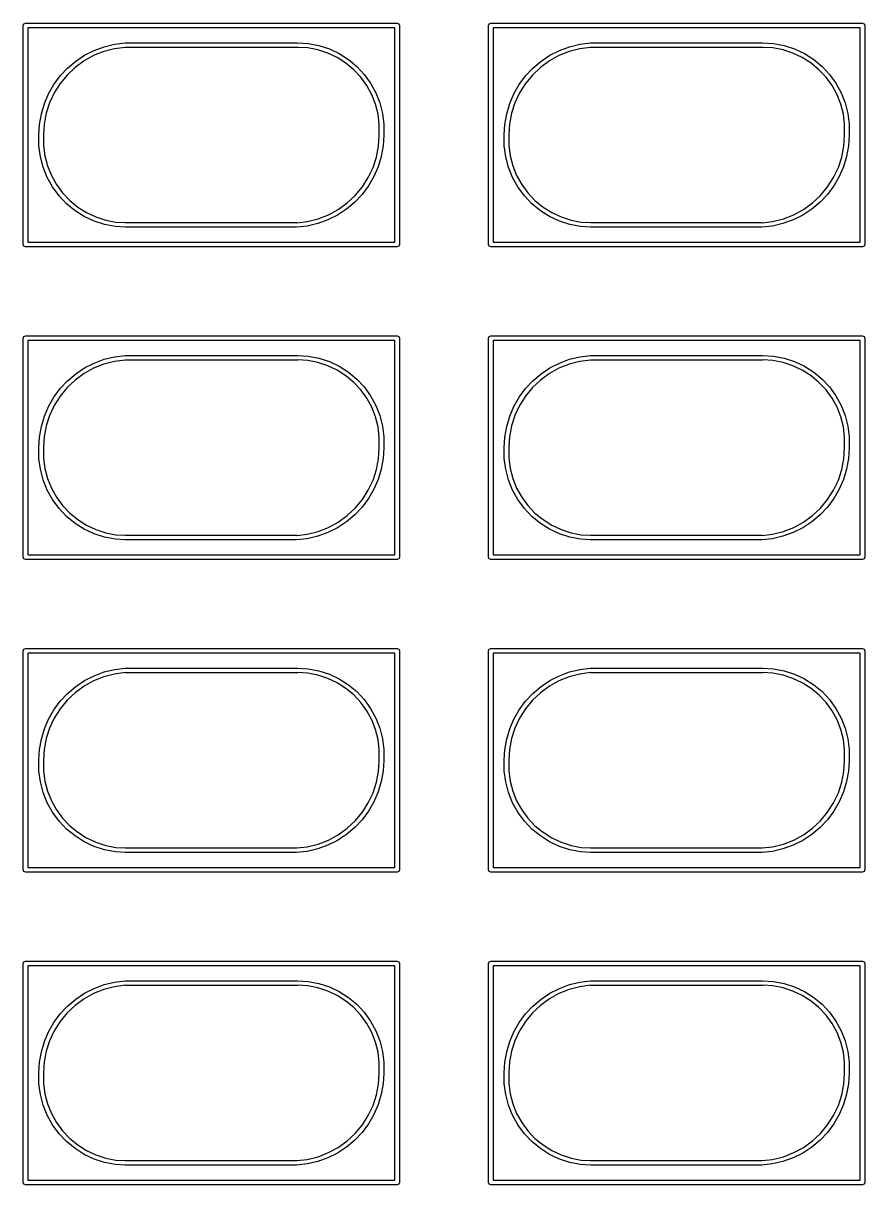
# Model space of a CAD drawing. Extents: x 85 to 202, y -139 to -109.
# Drawn here: x 120.99 to 142.51, y -138.86 to -109.14 of the extents above; entities that cross this region are included whole.
import ezdxf

# ---------------------------------------------------------------- set-up
doc = ezdxf.new("R2010")
doc.units = 0
doc.layers.add('BLACK', color=7, linetype='CONTINUOUS')

msp = doc.modelspace()

# ---------------------------------------------------------------- linework, layer by layer
at = {"layer": 'BLACK', "linetype": 'CONTINUOUS'}
for p, q in [((120.989, -109.2), (121.007, -109.157)), ((120.989, -114.8), (120.989, -109.2)), ((121.007, -109.157), (121.049, -109.139)), ((121.049, -109.139), (130.55, -109.139)), ((121.109, -109.259), (121.109, -114.74)), ((130.49, -109.259), (121.109, -109.259)), ((130.49, -114.74), (130.49, -109.259)), ((130.55, -109.139), (130.593, -109.157)), ((130.593, -109.157), (130.611, -109.2)), ((130.611, -109.2), (130.611, -114.8)), ((132.889, -109.2), (132.907, -109.157)), ((132.889, -114.8), (132.889, -109.2)), ((132.907, -109.157), (132.95, -109.139)), ((132.95, -109.139), (142.451, -109.139)), ((133.01, -109.259), (133.01, -114.74)), ((142.391, -109.259), (133.01, -109.259)), ((142.391, -114.74), (142.391, -109.259)), ((142.451, -109.139), (142.493, -109.157)), ((142.493, -109.157), (142.511, -109.2)), ((142.511, -109.2), (142.511, -114.8)), ((123.059, -109.739), (123.325, -109.674)), ((123.325, -109.674), (123.596, -109.64)), ((123.596, -109.64), (123.596, -109.64)), ((123.596, -109.64), (123.598, -109.641)), ((123.598, -109.641), (123.6, -109.64)), ((123.6, -109.64), (128, -109.64)), ((128, -109.64), (128.278, -109.658)), ((128.278, -109.658), (128.552, -109.71)), ((134.959, -109.739), (135.225, -109.674)), ((135.225, -109.674), (135.496, -109.64)), ((135.496, -109.64), (135.496, -109.64)), ((135.496, -109.64), (135.498, -109.641)), ((135.498, -109.641), (135.5, -109.64)), ((135.5, -109.64), (139.9, -109.64)), ((139.9, -109.64), (140.178, -109.658)), ((140.178, -109.658), (140.452, -109.71)), ((122.332, -110.111), (122.559, -109.959)), ((122.79, -109.968), (122.544, -110.104)), ((122.559, -109.959), (122.803, -109.835)), ((123.052, -109.863), (122.79, -109.968)), ((122.803, -109.835), (123.059, -109.739)), ((123.324, -109.792), (123.052, -109.863)), ((123.593, -109.757), (123.324, -109.792)), ((123.6, -109.76), (123.593, -109.757)), ((128, -109.76), (123.6, -109.76)), ((128.009, -109.756), (128, -109.76)), ((128.264, -109.772), (128.009, -109.756)), ((128.523, -109.822), (128.264, -109.772)), ((128.775, -109.904), (128.523, -109.822)), ((128.552, -109.71), (128.818, -109.796)), ((129.014, -110.017), (128.775, -109.904)), ((128.818, -109.796), (129.07, -109.915)), ((129.07, -109.915), (129.305, -110.065)), ((134.232, -110.111), (134.459, -109.959)), ((134.69, -109.968), (134.444, -110.104)), ((134.459, -109.959), (134.703, -109.835)), ((134.952, -109.863), (134.69, -109.968)), ((134.703, -109.835), (134.959, -109.739)), ((135.224, -109.792), (134.952, -109.863)), ((135.493, -109.757), (135.224, -109.792)), ((135.5, -109.76), (135.493, -109.757)), ((139.9, -109.76), (135.5, -109.76)), ((139.909, -109.756), (139.9, -109.76)), ((140.164, -109.772), (139.909, -109.756)), ((140.423, -109.822), (140.164, -109.772)), ((140.675, -109.904), (140.423, -109.822)), ((140.452, -109.71), (140.718, -109.796)), ((140.914, -110.017), (140.675, -109.904)), ((140.718, -109.796), (140.97, -109.915)), ((140.97, -109.915), (141.205, -110.065)), ((122.123, -110.287), (122.332, -110.111)), ((122.544, -110.104), (122.316, -110.27)), ((129.237, -110.159), (129.014, -110.017)), ((129.44, -110.328), (129.237, -110.159)), ((129.305, -110.065), (129.52, -110.243)), ((129.52, -110.243), (129.71, -110.447)), ((134.023, -110.287), (134.232, -110.111)), ((134.444, -110.104), (134.216, -110.27)), ((141.137, -110.159), (140.914, -110.017)), ((141.34, -110.328), (141.137, -110.159)), ((141.205, -110.065), (141.42, -110.243)), ((141.42, -110.243), (141.61, -110.447)), ((121.774, -110.707), (121.937, -110.487)), ((122.111, -110.464), (121.932, -110.681)), ((121.937, -110.487), (122.123, -110.287)), ((122.316, -110.27), (122.111, -110.464)), ((129.621, -110.521), (129.44, -110.328)), ((129.776, -110.735), (129.621, -110.521)), ((129.71, -110.447), (129.874, -110.673)), ((133.674, -110.707), (133.837, -110.487)), ((134.011, -110.464), (133.832, -110.681)), ((133.837, -110.487), (134.023, -110.287)), ((134.216, -110.27), (134.011, -110.464)), ((141.521, -110.521), (141.34, -110.328)), ((141.676, -110.735), (141.521, -110.521)), ((141.61, -110.447), (141.774, -110.673)), ((121.638, -110.944), (121.774, -110.707)), ((121.932, -110.681), (121.782, -110.919)), ((129.902, -110.967), (129.776, -110.735)), ((129.874, -110.673), (130.007, -110.918)), ((133.538, -110.944), (133.674, -110.707)), ((133.832, -110.681), (133.682, -110.919)), ((141.802, -110.967), (141.676, -110.735)), ((141.774, -110.673), (141.907, -110.918)), ((121.53, -111.196), (121.638, -110.944)), ((121.782, -110.919), (121.662, -111.174)), ((129.999, -111.213), (129.902, -110.967)), ((130.007, -110.918), (130.109, -111.178)), ((133.43, -111.196), (133.538, -110.944)), ((133.682, -110.919), (133.562, -111.174)), ((141.899, -111.213), (141.802, -110.967)), ((141.907, -110.918), (142.009, -111.178)), ((121.453, -111.458), (121.53, -111.196)), ((121.575, -111.442), (121.523, -111.719)), ((121.662, -111.174), (121.575, -111.442)), ((130.064, -111.47), (129.999, -111.213)), ((130.109, -111.178), (130.178, -111.448)), ((130.178, -111.448), (130.212, -111.725)), ((133.353, -111.458), (133.43, -111.196)), ((133.475, -111.442), (133.423, -111.719)), ((133.562, -111.174), (133.475, -111.442)), ((141.964, -111.47), (141.899, -111.213)), ((142.009, -111.178), (142.078, -111.448)), ((142.078, -111.448), (142.112, -111.725)), ((121.39, -111.996), (121.405, -111.727)), ((121.405, -111.727), (121.453, -111.458)), ((121.523, -111.719), (121.506, -111.991)), ((130.096, -111.732), (130.064, -111.47)), ((130.095, -111.987), (130.096, -111.732)), ((130.212, -111.725), (130.21, -112)), ((133.29, -111.996), (133.305, -111.727)), ((133.305, -111.727), (133.353, -111.458)), ((133.423, -111.719), (133.406, -111.991)), ((141.996, -111.732), (141.964, -111.47)), ((141.995, -111.987), (141.996, -111.732)), ((142.112, -111.725), (142.11, -112)), ((121.389, -112), (121.39, -111.998)), ((121.39, -112), (121.389, -112)), ((121.39, -111.997), (121.39, -111.996)), ((121.39, -111.998), (121.39, -111.997)), ((121.39, -111.997), (121.39, -111.997)), ((121.391, -112.277), (121.39, -112)), ((121.509, -112.003), (121.505, -112.012)), ((121.505, -112.012), (121.507, -112.269)), ((121.506, -111.991), (121.509, -112)), ((121.509, -112), (121.509, -112.002)), ((121.509, -112.002), (121.509, -112.003)), ((130.077, -112.283), (130.094, -112.009)), ((130.09, -112), (130.091, -111.998)), ((130.094, -112.009), (130.09, -112)), ((130.091, -111.996), (130.095, -111.987)), ((130.091, -111.998), (130.091, -111.996)), ((130.21, -112.004), (130.194, -112.275)), ((130.21, -112), (130.21, -112)), ((130.21, -112), (130.21, -112.001)), ((130.21, -112.001), (130.21, -112.004)), ((130.21, -112.004), (130.21, -112.004)), ((130.21, -112.004), (130.21, -112.004)), ((133.29, -111.997), (133.29, -111.996)), ((133.29, -111.998), (133.29, -111.997)), ((133.29, -111.997), (133.29, -111.997)), ((133.29, -112), (133.29, -111.998)), ((133.291, -112.277), (133.29, -112)), ((133.29, -112), (133.29, -112)), ((133.409, -112.003), (133.405, -112.012)), ((133.405, -112.012), (133.407, -112.269)), ((133.406, -111.991), (133.409, -112)), ((133.409, -112), (133.409, -112.002)), ((133.409, -112.002), (133.409, -112.003)), ((141.977, -112.283), (141.994, -112.009)), ((141.99, -112), (141.991, -111.998)), ((141.994, -112.009), (141.99, -112)), ((141.991, -111.996), (141.995, -111.987)), ((141.991, -111.998), (141.991, -111.996)), ((142.11, -112.004), (142.094, -112.275)), ((142.11, -112), (142.111, -112)), ((142.111, -112), (142.11, -112.001)), ((142.11, -112.001), (142.11, -112.004)), ((142.11, -112.004), (142.11, -112.004)), ((142.11, -112.004), (142.11, -112.004)), ((121.428, -112.554), (121.391, -112.277)), ((121.507, -112.269), (121.542, -112.532)), ((130.024, -112.562), (130.077, -112.283)), ((130.194, -112.275), (130.147, -112.546)), ((133.328, -112.554), (133.291, -112.277)), ((133.407, -112.269), (133.442, -112.532)), ((141.924, -112.562), (141.977, -112.283)), ((142.094, -112.275), (142.047, -112.546)), ((121.499, -112.825), (121.428, -112.554)), ((121.542, -112.532), (121.609, -112.788)), ((129.936, -112.831), (130.024, -112.562)), ((130.147, -112.546), (130.068, -112.81)), ((133.399, -112.825), (133.328, -112.554)), ((133.442, -112.532), (133.509, -112.788)), ((141.836, -112.831), (141.924, -112.562)), ((142.047, -112.546), (141.968, -112.81)), ((121.604, -113.084), (121.499, -112.825)), ((121.609, -112.788), (121.708, -113.035)), ((129.814, -113.088), (129.936, -112.831)), ((130.068, -112.81), (129.958, -113.062)), ((133.504, -113.084), (133.399, -112.825)), ((133.509, -112.788), (133.608, -113.035)), ((141.714, -113.088), (141.836, -112.831)), ((141.968, -112.81), (141.858, -113.062)), ((121.74, -113.329), (121.604, -113.084)), ((121.708, -113.035), (121.837, -113.267)), ((129.662, -113.327), (129.814, -113.088)), ((129.958, -113.062), (129.82, -113.301)), ((133.64, -113.329), (133.504, -113.084)), ((133.608, -113.035), (133.737, -113.267)), ((141.562, -113.327), (141.714, -113.088)), ((141.858, -113.062), (141.72, -113.301)), ((121.905, -113.555), (121.74, -113.329)), ((121.837, -113.267), (121.994, -113.481)), ((121.994, -113.481), (122.177, -113.674)), ((129.656, -113.521), (129.467, -113.721)), ((129.48, -113.545), (129.662, -113.327)), ((129.82, -113.301), (129.656, -113.521)), ((133.805, -113.555), (133.64, -113.329)), ((133.737, -113.267), (133.894, -113.481)), ((133.894, -113.481), (134.077, -113.674)), ((141.556, -113.521), (141.367, -113.721)), ((141.38, -113.545), (141.562, -113.327)), ((141.72, -113.301), (141.556, -113.521)), ((122.098, -113.758), (121.905, -113.555)), ((122.314, -113.936), (122.098, -113.758)), ((122.177, -113.674), (122.382, -113.842)), ((129.042, -113.904), (129.273, -113.738)), ((129.467, -113.721), (129.256, -113.898)), ((129.273, -113.738), (129.48, -113.545)), ((133.998, -113.758), (133.805, -113.555)), ((134.214, -113.936), (133.998, -113.758)), ((134.077, -113.674), (134.282, -113.842)), ((140.942, -113.904), (141.173, -113.738)), ((141.367, -113.721), (141.156, -113.898)), ((141.173, -113.738), (141.38, -113.545)), ((122.551, -114.085), (122.314, -113.936)), ((122.382, -113.842), (122.606, -113.984)), ((122.804, -114.204), (122.551, -114.085)), ((122.606, -113.984), (122.847, -114.096)), ((122.847, -114.096), (123.099, -114.178)), ((128.529, -114.142), (128.793, -114.039)), ((129.025, -114.049), (128.779, -114.172)), ((128.793, -114.039), (129.042, -113.904)), ((129.256, -113.898), (129.025, -114.049)), ((134.451, -114.085), (134.214, -113.936)), ((134.282, -113.842), (134.506, -113.984)), ((134.704, -114.204), (134.451, -114.085)), ((134.506, -113.984), (134.747, -114.096)), ((134.747, -114.096), (134.999, -114.178)), ((140.429, -114.142), (140.693, -114.039)), ((140.925, -114.049), (140.679, -114.172)), ((140.693, -114.039), (140.942, -113.904)), ((141.156, -113.898), (140.925, -114.049)), ((123.07, -114.29), (122.804, -114.204)), ((123.345, -114.343), (123.07, -114.29)), ((123.099, -114.178), (123.36, -114.228)), ((123.596, -114.358), (123.345, -114.343)), ((123.36, -114.228), (123.594, -114.242)), ((123.594, -114.242), (123.6, -114.24)), ((123.6, -114.36), (123.596, -114.358)), ((123.6, -114.24), (127.975, -114.24)), ((127.975, -114.36), (123.6, -114.36)), ((127.975, -114.24), (127.983, -114.243)), ((127.977, -114.359), (127.975, -114.36)), ((127.979, -114.36), (127.977, -114.359)), ((128.252, -114.329), (127.979, -114.36)), ((127.979, -114.36), (127.979, -114.36)), ((127.983, -114.243), (128.254, -114.211)), ((128.52, -114.266), (128.252, -114.329)), ((128.254, -114.211), (128.529, -114.142)), ((128.779, -114.172), (128.52, -114.266)), ((134.97, -114.29), (134.704, -114.204)), ((135.245, -114.343), (134.97, -114.29)), ((134.999, -114.178), (135.26, -114.228)), ((135.496, -114.358), (135.245, -114.343)), ((135.26, -114.228), (135.494, -114.242)), ((135.494, -114.242), (135.5, -114.24)), ((135.5, -114.36), (135.496, -114.358)), ((135.5, -114.24), (139.875, -114.24)), ((139.875, -114.36), (135.5, -114.36)), ((139.875, -114.24), (139.883, -114.243)), ((139.877, -114.359), (139.875, -114.36)), ((139.879, -114.36), (139.877, -114.359)), ((140.152, -114.329), (139.879, -114.36)), ((139.879, -114.36), (139.879, -114.36)), ((139.883, -114.243), (140.154, -114.211)), ((140.42, -114.266), (140.152, -114.329)), ((140.154, -114.211), (140.429, -114.142)), ((140.679, -114.172), (140.42, -114.266)), ((121.007, -114.843), (120.989, -114.8)), ((121.049, -114.861), (121.007, -114.843)), ((130.55, -114.861), (121.049, -114.861)), ((121.109, -114.74), (130.49, -114.74)), ((130.593, -114.843), (130.55, -114.861)), ((130.611, -114.8), (130.593, -114.843)), ((132.907, -114.843), (132.889, -114.8)), ((132.95, -114.861), (132.907, -114.843)), ((142.451, -114.861), (132.95, -114.861)), ((133.01, -114.74), (142.391, -114.74)), ((142.493, -114.843), (142.451, -114.861)), ((142.511, -114.8), (142.493, -114.843)), ((120.989, -117.2), (121.007, -117.157)), ((120.989, -122.8), (120.989, -117.2)), ((121.007, -117.157), (121.049, -117.139)), ((121.049, -117.139), (130.55, -117.139)), ((121.109, -117.259), (121.109, -122.74)), ((130.49, -117.259), (121.109, -117.259)), ((130.49, -122.74), (130.49, -117.259)), ((130.55, -117.139), (130.593, -117.157)), ((130.593, -117.157), (130.611, -117.2)), ((130.611, -117.2), (130.611, -122.8)), ((132.889, -117.2), (132.907, -117.157)), ((132.889, -122.8), (132.889, -117.2)), ((132.907, -117.157), (132.95, -117.139)), ((132.95, -117.139), (142.451, -117.139)), ((133.01, -117.259), (133.01, -122.74)), ((142.391, -117.259), (133.01, -117.259)), ((142.391, -122.74), (142.391, -117.259)), ((142.451, -117.139), (142.493, -117.157)), ((142.493, -117.157), (142.511, -117.2)), ((142.511, -117.2), (142.511, -122.8)), ((123.059, -117.739), (123.325, -117.674)), ((123.325, -117.674), (123.596, -117.64)), ((123.596, -117.64), (123.596, -117.64)), ((123.596, -117.64), (123.598, -117.641)), ((123.598, -117.641), (123.6, -117.64)), ((123.6, -117.64), (128, -117.64)), ((128, -117.64), (128.278, -117.658)), ((128.278, -117.658), (128.552, -117.71)), ((134.959, -117.739), (135.225, -117.674)), ((135.225, -117.674), (135.496, -117.64)), ((135.496, -117.64), (135.496, -117.64)), ((135.496, -117.64), (135.498, -117.641)), ((135.498, -117.641), (135.5, -117.64)), ((135.5, -117.64), (139.9, -117.64)), ((139.9, -117.64), (140.178, -117.658)), ((140.178, -117.658), (140.452, -117.71)), ((122.332, -118.111), (122.559, -117.959)), ((122.79, -117.968), (122.544, -118.104)), ((122.559, -117.959), (122.803, -117.835)), ((123.052, -117.863), (122.79, -117.968)), ((122.803, -117.835), (123.059, -117.739)), ((123.324, -117.792), (123.052, -117.863)), ((123.593, -117.757), (123.324, -117.792)), ((123.6, -117.76), (123.593, -117.757)), ((128, -117.76), (123.6, -117.76)), ((128.009, -117.756), (128, -117.76)), ((128.264, -117.772), (128.009, -117.756)), ((128.523, -117.822), (128.264, -117.772)), ((128.775, -117.904), (128.523, -117.822)), ((128.552, -117.71), (128.818, -117.796)), ((129.014, -118.017), (128.775, -117.904)), ((128.818, -117.796), (129.07, -117.915)), ((129.07, -117.915), (129.305, -118.065)), ((134.232, -118.111), (134.459, -117.959)), ((134.69, -117.968), (134.444, -118.104)), ((134.459, -117.959), (134.703, -117.835)), ((134.952, -117.863), (134.69, -117.968)), ((134.703, -117.835), (134.959, -117.739)), ((135.224, -117.792), (134.952, -117.863)), ((135.493, -117.757), (135.224, -117.792)), ((135.5, -117.76), (135.493, -117.757)), ((139.9, -117.76), (135.5, -117.76)), ((139.909, -117.756), (139.9, -117.76)), ((140.164, -117.772), (139.909, -117.756)), ((140.423, -117.822), (140.164, -117.772)), ((140.675, -117.904), (140.423, -117.822)), ((140.452, -117.71), (140.718, -117.796)), ((140.914, -118.017), (140.675, -117.904)), ((140.718, -117.796), (140.97, -117.915)), ((140.97, -117.915), (141.205, -118.065)), ((121.937, -118.487), (122.123, -118.287)), ((122.316, -118.27), (122.111, -118.464)), ((122.123, -118.287), (122.332, -118.111)), ((122.544, -118.104), (122.316, -118.27)), ((129.237, -118.159), (129.014, -118.017)), ((129.44, -118.328), (129.237, -118.159)), ((129.305, -118.065), (129.52, -118.243)), ((129.52, -118.243), (129.71, -118.447)), ((133.837, -118.487), (134.023, -118.287)), ((134.216, -118.27), (134.011, -118.464)), ((134.023, -118.287), (134.232, -118.111)), ((134.444, -118.104), (134.216, -118.27)), ((141.137, -118.159), (140.914, -118.017)), ((141.34, -118.328), (141.137, -118.159)), ((141.205, -118.065), (141.42, -118.243)), ((141.42, -118.243), (141.61, -118.447)), ((121.774, -118.707), (121.937, -118.487)), ((122.111, -118.464), (121.932, -118.681)), ((129.621, -118.521), (129.44, -118.328)), ((129.776, -118.735), (129.621, -118.521)), ((129.71, -118.447), (129.874, -118.673)), ((133.674, -118.707), (133.837, -118.487)), ((134.011, -118.464), (133.832, -118.681)), ((141.521, -118.521), (141.34, -118.328)), ((141.676, -118.735), (141.521, -118.521)), ((141.61, -118.447), (141.774, -118.673)), ((121.638, -118.944), (121.774, -118.707)), ((121.932, -118.681), (121.782, -118.919)), ((129.902, -118.967), (129.776, -118.735)), ((129.874, -118.673), (130.007, -118.918)), ((133.538, -118.944), (133.674, -118.707)), ((133.832, -118.681), (133.682, -118.919)), ((141.802, -118.967), (141.676, -118.735)), ((141.774, -118.673), (141.907, -118.918)), ((121.53, -119.196), (121.638, -118.944)), ((121.662, -119.174), (121.575, -119.442)), ((121.782, -118.919), (121.662, -119.174)), ((129.999, -119.213), (129.902, -118.967)), ((130.007, -118.918), (130.109, -119.178)), ((130.109, -119.178), (130.178, -119.448)), ((133.43, -119.196), (133.538, -118.944)), ((133.562, -119.174), (133.475, -119.442)), ((133.682, -118.919), (133.562, -119.174)), ((141.899, -119.213), (141.802, -118.967)), ((141.907, -118.918), (142.009, -119.178)), ((142.009, -119.178), (142.078, -119.448)), ((121.405, -119.727), (121.453, -119.458)), ((121.453, -119.458), (121.53, -119.196)), ((121.575, -119.442), (121.523, -119.719)), ((130.064, -119.47), (129.999, -119.213)), ((130.096, -119.732), (130.064, -119.47)), ((130.178, -119.448), (130.212, -119.725)), ((133.305, -119.727), (133.353, -119.458)), ((133.353, -119.458), (133.43, -119.196)), ((133.475, -119.442), (133.423, -119.719)), ((141.964, -119.47), (141.899, -119.213)), ((141.996, -119.732), (141.964, -119.47)), ((142.078, -119.448), (142.112, -119.725)), ((121.39, -119.996), (121.405, -119.727)), ((121.523, -119.719), (121.506, -119.991)), ((130.095, -119.987), (130.096, -119.732)), ((130.212, -119.725), (130.21, -120)), ((133.29, -119.996), (133.305, -119.727)), ((133.423, -119.719), (133.406, -119.991)), ((141.995, -119.987), (141.996, -119.732)), ((142.112, -119.725), (142.11, -120)), ((121.389, -120), (121.39, -119.998)), ((121.39, -120), (121.389, -120)), ((121.39, -119.997), (121.39, -119.996)), ((121.39, -119.998), (121.39, -119.997)), ((121.39, -119.997), (121.39, -119.997)), ((121.391, -120.277), (121.39, -120)), ((121.509, -120.003), (121.505, -120.012)), ((121.505, -120.012), (121.507, -120.269)), ((121.506, -119.991), (121.509, -120)), ((121.509, -120), (121.509, -120.002)), ((121.509, -120.002), (121.509, -120.003)), ((130.077, -120.283), (130.094, -120.009)), ((130.09, -120), (130.091, -119.998)), ((130.094, -120.009), (130.09, -120)), ((130.091, -119.996), (130.095, -119.987)), ((130.091, -119.998), (130.091, -119.996)), ((130.21, -120.004), (130.194, -120.275)), ((130.21, -120), (130.21, -120)), ((130.21, -120), (130.21, -120.001)), ((130.21, -120.001), (130.21, -120.004)), ((130.21, -120.004), (130.21, -120.004)), ((130.21, -120.004), (130.21, -120.004)), ((133.29, -119.997), (133.29, -119.996)), ((133.29, -119.998), (133.29, -119.997)), ((133.29, -119.997), (133.29, -119.997)), ((133.29, -120), (133.29, -119.998)), ((133.291, -120.277), (133.29, -120)), ((133.29, -120), (133.29, -120)), ((133.409, -120.003), (133.405, -120.012)), ((133.405, -120.012), (133.407, -120.269)), ((133.406, -119.991), (133.409, -120)), ((133.409, -120), (133.409, -120.002)), ((133.409, -120.002), (133.409, -120.003)), ((141.977, -120.283), (141.994, -120.009)), ((141.99, -120), (141.991, -119.998)), ((141.994, -120.009), (141.99, -120)), ((141.991, -119.996), (141.995, -119.987)), ((141.991, -119.998), (141.991, -119.996)), ((142.11, -120.004), (142.094, -120.275)), ((142.11, -120), (142.111, -120)), ((142.111, -120), (142.11, -120.001)), ((142.11, -120.001), (142.11, -120.004)), ((142.11, -120.004), (142.11, -120.004)), ((142.11, -120.004), (142.11, -120.004)), ((121.428, -120.554), (121.391, -120.277)), ((121.507, -120.269), (121.542, -120.532)), ((130.024, -120.562), (130.077, -120.283)), ((130.194, -120.275), (130.147, -120.546)), ((133.328, -120.554), (133.291, -120.277)), ((133.407, -120.269), (133.442, -120.532)), ((141.924, -120.562), (141.977, -120.283)), ((142.094, -120.275), (142.047, -120.546)), ((121.499, -120.825), (121.428, -120.554)), ((121.542, -120.532), (121.609, -120.788)), ((129.936, -120.831), (130.024, -120.562)), ((130.147, -120.546), (130.068, -120.81)), ((133.399, -120.825), (133.328, -120.554)), ((133.442, -120.532), (133.509, -120.788)), ((141.836, -120.831), (141.924, -120.562)), ((142.047, -120.546), (141.968, -120.81)), ((121.604, -121.084), (121.499, -120.825)), ((121.609, -120.788), (121.708, -121.035)), ((129.814, -121.088), (129.936, -120.831)), ((130.068, -120.81), (129.958, -121.062)), ((133.504, -121.084), (133.399, -120.825)), ((133.509, -120.788), (133.608, -121.035)), ((141.714, -121.088), (141.836, -120.831)), ((141.968, -120.81), (141.858, -121.062)), ((121.74, -121.329), (121.604, -121.084)), ((121.708, -121.035), (121.837, -121.267)), ((129.662, -121.327), (129.814, -121.088)), ((129.958, -121.062), (129.82, -121.301)), ((133.64, -121.329), (133.504, -121.084)), ((133.608, -121.035), (133.737, -121.267)), ((141.562, -121.327), (141.714, -121.088)), ((141.858, -121.062), (141.72, -121.301)), ((121.905, -121.555), (121.74, -121.329)), ((121.837, -121.267), (121.994, -121.481)), ((122.098, -121.758), (121.905, -121.555)), ((121.994, -121.481), (122.177, -121.674)), ((129.273, -121.738), (129.48, -121.545)), ((129.656, -121.521), (129.467, -121.721)), ((129.48, -121.545), (129.662, -121.327)), ((129.82, -121.301), (129.656, -121.521)), ((133.805, -121.555), (133.64, -121.329)), ((133.737, -121.267), (133.894, -121.481)), ((133.998, -121.758), (133.805, -121.555)), ((133.894, -121.481), (134.077, -121.674)), ((141.173, -121.738), (141.38, -121.545)), ((141.556, -121.521), (141.367, -121.721)), ((141.38, -121.545), (141.562, -121.327)), ((141.72, -121.301), (141.556, -121.521)), ((122.314, -121.936), (122.098, -121.758)), ((122.177, -121.674), (122.382, -121.842)), ((122.382, -121.842), (122.606, -121.984)), ((129.042, -121.904), (129.273, -121.738)), ((129.467, -121.721), (129.256, -121.898)), ((134.214, -121.936), (133.998, -121.758)), ((134.077, -121.674), (134.282, -121.842)), ((134.282, -121.842), (134.506, -121.984)), ((140.942, -121.904), (141.173, -121.738)), ((141.367, -121.721), (141.156, -121.898)), ((122.551, -122.085), (122.314, -121.936)), ((122.804, -122.204), (122.551, -122.085)), ((122.606, -121.984), (122.847, -122.096)), ((122.847, -122.096), (123.099, -122.178)), ((128.254, -122.211), (128.529, -122.142)), ((128.529, -122.142), (128.793, -122.039)), ((129.025, -122.049), (128.779, -122.172)), ((128.793, -122.039), (129.042, -121.904)), ((129.256, -121.898), (129.025, -122.049)), ((134.451, -122.085), (134.214, -121.936)), ((134.704, -122.204), (134.451, -122.085)), ((134.506, -121.984), (134.747, -122.096)), ((134.747, -122.096), (134.999, -122.178)), ((140.154, -122.211), (140.429, -122.142)), ((140.429, -122.142), (140.693, -122.039)), ((140.925, -122.049), (140.679, -122.172)), ((140.693, -122.039), (140.942, -121.904)), ((141.156, -121.898), (140.925, -122.049)), ((123.07, -122.29), (122.804, -122.204)), ((123.345, -122.343), (123.07, -122.29)), ((123.099, -122.178), (123.36, -122.228)), ((123.596, -122.358), (123.345, -122.343)), ((123.36, -122.228), (123.594, -122.242)), ((123.594, -122.242), (123.6, -122.24)), ((123.6, -122.36), (123.596, -122.358)), ((123.6, -122.24), (127.975, -122.24)), ((127.975, -122.36), (123.6, -122.36)), ((127.975, -122.24), (127.983, -122.243)), ((127.977, -122.359), (127.975, -122.36)), ((127.979, -122.36), (127.977, -122.359)), ((128.252, -122.329), (127.979, -122.36)), ((127.979, -122.36), (127.979, -122.36)), ((127.983, -122.243), (128.254, -122.211)), ((128.52, -122.266), (128.252, -122.329)), ((128.779, -122.172), (128.52, -122.266)), ((134.97, -122.29), (134.704, -122.204)), ((135.245, -122.343), (134.97, -122.29)), ((134.999, -122.178), (135.26, -122.228)), ((135.496, -122.358), (135.245, -122.343)), ((135.26, -122.228), (135.494, -122.242)), ((135.494, -122.242), (135.5, -122.24)), ((135.5, -122.36), (135.496, -122.358)), ((135.5, -122.24), (139.875, -122.24)), ((139.875, -122.36), (135.5, -122.36)), ((139.875, -122.24), (139.883, -122.243)), ((139.877, -122.359), (139.875, -122.36)), ((139.879, -122.36), (139.877, -122.359)), ((140.152, -122.329), (139.879, -122.36)), ((139.879, -122.36), (139.879, -122.36)), ((139.883, -122.243), (140.154, -122.211)), ((140.42, -122.266), (140.152, -122.329)), ((140.679, -122.172), (140.42, -122.266)), ((121.109, -122.74), (130.49, -122.74)), ((133.01, -122.74), (142.391, -122.74)), ((121.007, -122.843), (120.989, -122.8)), ((121.049, -122.86), (121.007, -122.843)), ((130.55, -122.86), (121.049, -122.86)), ((130.593, -122.843), (130.55, -122.86)), ((130.611, -122.8), (130.593, -122.843)), ((132.907, -122.843), (132.889, -122.8)), ((132.95, -122.86), (132.907, -122.843)), ((142.451, -122.86), (132.95, -122.86)), ((142.493, -122.843), (142.451, -122.86)), ((142.511, -122.8), (142.493, -122.843)), ((120.989, -125.2), (121.007, -125.157)), ((120.989, -130.8), (120.989, -125.2)), ((121.007, -125.157), (121.049, -125.139)), ((121.049, -125.139), (130.55, -125.139)), ((121.109, -125.259), (121.109, -130.74)), ((130.49, -125.259), (121.109, -125.259)), ((130.49, -130.74), (130.49, -125.259)), ((130.55, -125.139), (130.593, -125.157)), ((130.593, -125.157), (130.611, -125.2)), ((130.611, -125.2), (130.611, -130.8)), ((132.889, -125.2), (132.907, -125.157)), ((132.889, -130.8), (132.889, -125.2)), ((132.907, -125.157), (132.95, -125.139)), ((132.95, -125.139), (142.451, -125.139)), ((133.01, -125.259), (133.01, -130.74)), ((142.391, -125.259), (133.01, -125.259)), ((142.391, -130.74), (142.391, -125.259)), ((142.451, -125.139), (142.493, -125.157)), ((142.493, -125.157), (142.511, -125.2)), ((142.511, -125.2), (142.511, -130.8)), ((123.059, -125.739), (123.325, -125.674)), ((123.325, -125.674), (123.596, -125.64)), ((123.596, -125.64), (123.596, -125.64)), ((123.596, -125.64), (123.598, -125.641)), ((123.598, -125.641), (123.6, -125.64)), ((123.6, -125.64), (128, -125.64)), ((128, -125.64), (128.278, -125.658)), ((128.278, -125.658), (128.552, -125.71)), ((128.552, -125.71), (128.818, -125.796)), ((134.959, -125.739), (135.225, -125.674)), ((135.225, -125.674), (135.496, -125.64)), ((135.496, -125.64), (135.496, -125.64)), ((135.496, -125.64), (135.498, -125.641)), ((135.498, -125.641), (135.5, -125.64)), ((135.5, -125.64), (139.9, -125.64)), ((139.9, -125.64), (140.178, -125.658)), ((140.178, -125.658), (140.452, -125.71)), ((140.452, -125.71), (140.718, -125.796)), ((122.332, -126.111), (122.559, -125.959)), ((122.79, -125.968), (122.544, -126.104)), ((122.559, -125.959), (122.803, -125.835)), ((123.052, -125.863), (122.79, -125.968)), ((122.803, -125.835), (123.059, -125.739)), ((123.324, -125.792), (123.052, -125.863)), ((123.593, -125.757), (123.324, -125.792)), ((123.6, -125.76), (123.593, -125.757)), ((128, -125.76), (123.6, -125.76)), ((128.009, -125.756), (128, -125.76)), ((128.264, -125.772), (128.009, -125.756)), ((128.523, -125.822), (128.264, -125.772)), ((128.775, -125.904), (128.523, -125.822)), ((129.014, -126.017), (128.775, -125.904)), ((128.818, -125.796), (129.07, -125.915)), ((129.237, -126.159), (129.014, -126.017)), ((129.07, -125.915), (129.305, -126.065)), ((134.232, -126.111), (134.459, -125.959)), ((134.69, -125.968), (134.444, -126.104)), ((134.459, -125.959), (134.703, -125.835)), ((134.952, -125.863), (134.69, -125.968)), ((134.703, -125.835), (134.959, -125.739)), ((135.224, -125.792), (134.952, -125.863)), ((135.493, -125.757), (135.224, -125.792)), ((135.5, -125.76), (135.493, -125.757)), ((139.9, -125.76), (135.5, -125.76)), ((139.909, -125.756), (139.9, -125.76)), ((140.164, -125.772), (139.909, -125.756)), ((140.423, -125.822), (140.164, -125.772)), ((140.675, -125.904), (140.423, -125.822)), ((140.914, -126.017), (140.675, -125.904)), ((140.718, -125.796), (140.97, -125.915)), ((141.137, -126.159), (140.914, -126.017)), ((140.97, -125.915), (141.205, -126.065)), ((121.937, -126.487), (122.123, -126.287)), ((122.316, -126.27), (122.111, -126.464)), ((122.123, -126.287), (122.332, -126.111)), ((122.544, -126.104), (122.316, -126.27)), ((129.44, -126.328), (129.237, -126.159)), ((129.305, -126.065), (129.52, -126.243)), ((129.52, -126.243), (129.71, -126.447)), ((133.837, -126.487), (134.023, -126.287)), ((134.216, -126.27), (134.011, -126.464)), ((134.023, -126.287), (134.232, -126.111)), ((134.444, -126.104), (134.216, -126.27)), ((141.34, -126.328), (141.137, -126.159)), ((141.205, -126.065), (141.42, -126.243)), ((141.42, -126.243), (141.61, -126.447)), ((121.774, -126.707), (121.937, -126.487)), ((122.111, -126.464), (121.932, -126.681)), ((129.621, -126.521), (129.44, -126.328)), ((129.776, -126.735), (129.621, -126.521)), ((129.71, -126.447), (129.874, -126.673)), ((133.674, -126.707), (133.837, -126.487)), ((134.011, -126.464), (133.832, -126.681)), ((141.521, -126.521), (141.34, -126.328)), ((141.676, -126.735), (141.521, -126.521)), ((141.61, -126.447), (141.774, -126.673)), ((121.638, -126.944), (121.774, -126.707)), ((121.932, -126.681), (121.782, -126.919)), ((129.902, -126.967), (129.776, -126.735)), ((129.874, -126.673), (130.007, -126.918)), ((133.538, -126.944), (133.674, -126.707)), ((133.832, -126.681), (133.682, -126.919)), ((141.802, -126.967), (141.676, -126.735)), ((141.774, -126.673), (141.907, -126.918)), ((121.453, -127.458), (121.53, -127.196)), ((121.53, -127.196), (121.638, -126.944)), ((121.662, -127.174), (121.575, -127.442)), ((121.782, -126.919), (121.662, -127.174)), ((129.999, -127.213), (129.902, -126.967)), ((130.007, -126.918), (130.109, -127.178)), ((130.109, -127.178), (130.178, -127.448)), ((133.353, -127.458), (133.43, -127.196)), ((133.43, -127.196), (133.538, -126.944)), ((133.562, -127.174), (133.475, -127.442)), ((133.682, -126.919), (133.562, -127.174)), ((141.899, -127.213), (141.802, -126.967)), ((141.907, -126.918), (142.009, -127.178)), ((142.009, -127.178), (142.078, -127.448)), ((121.405, -127.727), (121.453, -127.458)), ((121.575, -127.442), (121.523, -127.719)), ((130.064, -127.47), (129.999, -127.213)), ((130.096, -127.732), (130.064, -127.47)), ((130.178, -127.448), (130.212, -127.725)), ((133.305, -127.727), (133.353, -127.458)), ((133.475, -127.442), (133.423, -127.719)), ((141.964, -127.47), (141.899, -127.213)), ((141.996, -127.732), (141.964, -127.47)), ((142.078, -127.448), (142.112, -127.725)), ((121.39, -127.996), (121.405, -127.727)), ((121.523, -127.719), (121.506, -127.991)), ((130.095, -127.987), (130.096, -127.732)), ((130.212, -127.725), (130.21, -128)), ((133.29, -127.996), (133.305, -127.727)), ((133.423, -127.719), (133.406, -127.991)), ((141.995, -127.987), (141.996, -127.732)), ((142.112, -127.725), (142.11, -128)), ((121.389, -128), (121.39, -127.998)), ((121.39, -128), (121.389, -128)), ((121.39, -127.997), (121.39, -127.996)), ((121.39, -127.998), (121.39, -127.997)), ((121.39, -127.997), (121.39, -127.997)), ((121.391, -128.277), (121.39, -128)), ((121.509, -128.003), (121.505, -128.012)), ((121.505, -128.012), (121.507, -128.269)), ((121.506, -127.991), (121.509, -128)), ((121.509, -128), (121.509, -128.002)), ((121.509, -128.002), (121.509, -128.003)), ((130.077, -128.283), (130.094, -128.009)), ((130.09, -128), (130.091, -127.998)), ((130.094, -128.009), (130.09, -128)), ((130.091, -127.996), (130.095, -127.987)), ((130.091, -127.998), (130.091, -127.996)), ((130.21, -128.004), (130.194, -128.275)), ((130.21, -128), (130.21, -128)), ((130.21, -128), (130.21, -128.001)), ((130.21, -128.001), (130.21, -128.004)), ((130.21, -128.004), (130.21, -128.004)), ((130.21, -128.004), (130.21, -128.004)), ((133.29, -127.997), (133.29, -127.996)), ((133.29, -127.998), (133.29, -127.997)), ((133.29, -127.997), (133.29, -127.997)), ((133.29, -128), (133.29, -127.998)), ((133.291, -128.277), (133.29, -128)), ((133.29, -128), (133.29, -128)), ((133.409, -128.003), (133.405, -128.012)), ((133.405, -128.012), (133.407, -128.269)), ((133.406, -127.991), (133.409, -128)), ((133.409, -128), (133.409, -128.002)), ((133.409, -128.002), (133.409, -128.003)), ((141.977, -128.283), (141.994, -128.009)), ((141.99, -128), (141.991, -127.998)), ((141.994, -128.009), (141.99, -128)), ((141.991, -127.996), (141.995, -127.987)), ((141.991, -127.998), (141.991, -127.996)), ((142.11, -128.004), (142.094, -128.275)), ((142.11, -128), (142.111, -128)), ((142.111, -128), (142.11, -128.001)), ((142.11, -128.001), (142.11, -128.004)), ((142.11, -128.004), (142.11, -128.004)), ((142.11, -128.004), (142.11, -128.004)), ((121.428, -128.554), (121.391, -128.277)), ((121.507, -128.269), (121.542, -128.532)), ((130.024, -128.562), (130.077, -128.283)), ((130.194, -128.275), (130.147, -128.546)), ((133.328, -128.554), (133.291, -128.277)), ((133.407, -128.269), (133.442, -128.532)), ((141.924, -128.562), (141.977, -128.283)), ((142.094, -128.275), (142.047, -128.546)), ((121.499, -128.825), (121.428, -128.554)), ((121.542, -128.532), (121.609, -128.788)), ((129.936, -128.831), (130.024, -128.562)), ((130.147, -128.546), (130.068, -128.81)), ((133.399, -128.825), (133.328, -128.554)), ((133.442, -128.532), (133.509, -128.788)), ((141.836, -128.831), (141.924, -128.562)), ((142.047, -128.546), (141.968, -128.81)), ((121.604, -129.084), (121.499, -128.825)), ((121.609, -128.788), (121.708, -129.035)), ((129.814, -129.088), (129.936, -128.831)), ((130.068, -128.81), (129.958, -129.062)), ((133.504, -129.084), (133.399, -128.825)), ((133.509, -128.788), (133.608, -129.035)), ((141.714, -129.088), (141.836, -128.831)), ((141.968, -128.81), (141.858, -129.062)), ((121.74, -129.329), (121.604, -129.084)), ((121.708, -129.035), (121.837, -129.267)), ((121.837, -129.267), (121.994, -129.481)), ((129.662, -129.327), (129.814, -129.088)), ((129.958, -129.062), (129.82, -129.301)), ((133.64, -129.329), (133.504, -129.084)), ((133.608, -129.035), (133.737, -129.267)), ((133.737, -129.267), (133.894, -129.481)), ((141.562, -129.327), (141.714, -129.088)), ((141.858, -129.062), (141.72, -129.301)), ((121.905, -129.555), (121.74, -129.329)), ((122.098, -129.758), (121.905, -129.555)), ((121.994, -129.481), (122.177, -129.674)), ((129.273, -129.738), (129.48, -129.545)), ((129.656, -129.521), (129.467, -129.721)), ((129.48, -129.545), (129.662, -129.327)), ((129.82, -129.301), (129.656, -129.521)), ((133.805, -129.555), (133.64, -129.329)), ((133.998, -129.758), (133.805, -129.555)), ((133.894, -129.481), (134.077, -129.674)), ((141.173, -129.738), (141.38, -129.545)), ((141.556, -129.521), (141.367, -129.721)), ((141.38, -129.545), (141.562, -129.327)), ((141.72, -129.301), (141.556, -129.521)), ((122.314, -129.936), (122.098, -129.758)), ((122.177, -129.674), (122.382, -129.842)), ((122.382, -129.842), (122.606, -129.984)), ((129.042, -129.904), (129.273, -129.738)), ((129.467, -129.721), (129.256, -129.898)), ((134.214, -129.936), (133.998, -129.758)), ((134.077, -129.674), (134.282, -129.842)), ((134.282, -129.842), (134.506, -129.984)), ((140.942, -129.904), (141.173, -129.738)), ((141.367, -129.721), (141.156, -129.898)), ((122.551, -130.085), (122.314, -129.936)), ((122.804, -130.204), (122.551, -130.085)), ((122.606, -129.984), (122.847, -130.096)), ((122.847, -130.096), (123.099, -130.178)), ((123.099, -130.178), (123.36, -130.228)), ((128.254, -130.211), (128.529, -130.142)), ((128.779, -130.172), (128.52, -130.266)), ((128.529, -130.142), (128.793, -130.039)), ((129.025, -130.049), (128.779, -130.172)), ((128.793, -130.039), (129.042, -129.904)), ((129.256, -129.898), (129.025, -130.049)), ((134.451, -130.085), (134.214, -129.936)), ((134.704, -130.204), (134.451, -130.085)), ((134.506, -129.984), (134.747, -130.096)), ((134.747, -130.096), (134.999, -130.178)), ((134.999, -130.178), (135.26, -130.228)), ((140.154, -130.211), (140.429, -130.142)), ((140.679, -130.172), (140.42, -130.266)), ((140.429, -130.142), (140.693, -130.039)), ((140.925, -130.049), (140.679, -130.172)), ((140.693, -130.039), (140.942, -129.904)), ((141.156, -129.898), (140.925, -130.049)), ((123.07, -130.29), (122.804, -130.204)), ((123.345, -130.343), (123.07, -130.29)), ((123.596, -130.358), (123.345, -130.343)), ((123.36, -130.228), (123.594, -130.242)), ((123.594, -130.242), (123.6, -130.24)), ((123.6, -130.36), (123.596, -130.358)), ((123.6, -130.24), (127.975, -130.24)), ((127.975, -130.36), (123.6, -130.36)), ((127.975, -130.24), (127.983, -130.243)), ((127.977, -130.359), (127.975, -130.36)), ((127.979, -130.36), (127.977, -130.359)), ((128.252, -130.329), (127.979, -130.36)), ((127.979, -130.36), (127.979, -130.36)), ((127.983, -130.243), (128.254, -130.211)), ((128.52, -130.266), (128.252, -130.329)), ((134.97, -130.29), (134.704, -130.204)), ((135.245, -130.343), (134.97, -130.29)), ((135.496, -130.358), (135.245, -130.343)), ((135.26, -130.228), (135.494, -130.242)), ((135.494, -130.242), (135.5, -130.24)), ((135.5, -130.36), (135.496, -130.358)), ((135.5, -130.24), (139.875, -130.24)), ((139.875, -130.36), (135.5, -130.36)), ((139.875, -130.24), (139.883, -130.243)), ((139.877, -130.359), (139.875, -130.36)), ((139.879, -130.36), (139.877, -130.359)), ((140.152, -130.329), (139.879, -130.36)), ((139.879, -130.36), (139.879, -130.36)), ((139.883, -130.243), (140.154, -130.211)), ((140.42, -130.266), (140.152, -130.329)), ((121.109, -130.74), (130.49, -130.74)), ((133.01, -130.74), (142.391, -130.74)), ((121.007, -130.843), (120.989, -130.8)), ((121.049, -130.861), (121.007, -130.843)), ((130.55, -130.861), (121.049, -130.861)), ((130.593, -130.843), (130.55, -130.861)), ((130.611, -130.8), (130.593, -130.843)), ((132.907, -130.843), (132.889, -130.8)), ((132.95, -130.861), (132.907, -130.843)), ((142.451, -130.861), (132.95, -130.861)), ((142.493, -130.843), (142.451, -130.861)), ((142.511, -130.8), (142.493, -130.843)), ((121.007, -133.157), (121.049, -133.139)), ((121.049, -133.139), (130.55, -133.139)), ((130.55, -133.139), (130.593, -133.157)), ((132.907, -133.157), (132.95, -133.139)), ((132.95, -133.139), (142.451, -133.139)), ((142.451, -133.139), (142.493, -133.157)), ((120.989, -133.2), (121.007, -133.157)), ((120.989, -138.8), (120.989, -133.2)), ((121.109, -133.26), (121.109, -138.74)), ((130.49, -133.26), (121.109, -133.26)), ((130.49, -138.74), (130.49, -133.26)), ((130.593, -133.157), (130.611, -133.2)), ((130.611, -133.2), (130.611, -138.8)), ((132.889, -133.2), (132.907, -133.157)), ((132.889, -138.8), (132.889, -133.2)), ((133.01, -133.26), (133.01, -138.74)), ((142.391, -133.26), (133.01, -133.26)), ((142.391, -138.74), (142.391, -133.26)), ((142.493, -133.157), (142.511, -133.2)), ((142.511, -133.2), (142.511, -138.8)), ((122.803, -133.835), (123.059, -133.739)), ((123.059, -133.739), (123.325, -133.674)), ((123.325, -133.674), (123.596, -133.64)), ((123.596, -133.64), (123.596, -133.64)), ((123.596, -133.64), (123.598, -133.641)), ((123.598, -133.641), (123.6, -133.64)), ((123.6, -133.64), (128, -133.64)), ((128, -133.64), (128.278, -133.658)), ((128.278, -133.658), (128.552, -133.71)), ((128.552, -133.71), (128.818, -133.796)), ((134.703, -133.835), (134.959, -133.739)), ((134.959, -133.739), (135.225, -133.674)), ((135.225, -133.674), (135.496, -133.64)), ((135.496, -133.64), (135.496, -133.64)), ((135.496, -133.64), (135.498, -133.641)), ((135.498, -133.641), (135.5, -133.64)), ((135.5, -133.64), (139.9, -133.64)), ((139.9, -133.64), (140.178, -133.658)), ((140.178, -133.658), (140.452, -133.71)), ((140.452, -133.71), (140.718, -133.796)), ((122.332, -134.111), (122.559, -133.959)), ((122.79, -133.968), (122.544, -134.104)), ((122.559, -133.959), (122.803, -133.835)), ((123.052, -133.863), (122.79, -133.968)), ((123.324, -133.792), (123.052, -133.863)), ((123.593, -133.757), (123.324, -133.792)), ((123.6, -133.76), (123.593, -133.757)), ((128, -133.76), (123.6, -133.76)), ((128.009, -133.756), (128, -133.76)), ((128.264, -133.773), (128.009, -133.756)), ((128.523, -133.822), (128.264, -133.773)), ((128.775, -133.904), (128.523, -133.822)), ((129.014, -134.017), (128.775, -133.904)), ((128.818, -133.796), (129.07, -133.915)), ((129.237, -134.159), (129.014, -134.017)), ((129.07, -133.915), (129.305, -134.065)), ((134.232, -134.111), (134.459, -133.959)), ((134.69, -133.968), (134.444, -134.104)), ((134.459, -133.959), (134.703, -133.835)), ((134.952, -133.863), (134.69, -133.968)), ((135.224, -133.792), (134.952, -133.863)), ((135.493, -133.757), (135.224, -133.792)), ((135.5, -133.76), (135.493, -133.757)), ((139.9, -133.76), (135.5, -133.76)), ((139.909, -133.756), (139.9, -133.76)), ((140.164, -133.773), (139.909, -133.756)), ((140.423, -133.822), (140.164, -133.773)), ((140.675, -133.904), (140.423, -133.822)), ((140.914, -134.017), (140.675, -133.904)), ((140.718, -133.796), (140.97, -133.915)), ((141.137, -134.159), (140.914, -134.017)), ((140.97, -133.915), (141.205, -134.065)), ((121.937, -134.487), (122.123, -134.287)), ((122.316, -134.27), (122.111, -134.464)), ((122.123, -134.287), (122.332, -134.111)), ((122.544, -134.104), (122.316, -134.27)), ((129.44, -134.328), (129.237, -134.159)), ((129.305, -134.065), (129.52, -134.243)), ((129.621, -134.521), (129.44, -134.328)), ((129.52, -134.243), (129.71, -134.447)), ((133.837, -134.487), (134.023, -134.287)), ((134.216, -134.27), (134.011, -134.464)), ((134.023, -134.287), (134.232, -134.111)), ((134.444, -134.104), (134.216, -134.27)), ((141.34, -134.328), (141.137, -134.159)), ((141.205, -134.065), (141.42, -134.243)), ((141.521, -134.521), (141.34, -134.328)), ((141.42, -134.243), (141.61, -134.447)), ((121.774, -134.707), (121.937, -134.487)), ((122.111, -134.464), (121.932, -134.681)), ((129.776, -134.735), (129.621, -134.521)), ((129.71, -134.447), (129.874, -134.673)), ((133.674, -134.707), (133.837, -134.487)), ((134.011, -134.464), (133.832, -134.681)), ((141.676, -134.735), (141.521, -134.521)), ((141.61, -134.447), (141.774, -134.673)), ((121.638, -134.944), (121.774, -134.707)), ((121.782, -134.919), (121.662, -135.174)), ((121.932, -134.681), (121.782, -134.919)), ((129.902, -134.967), (129.776, -134.735)), ((129.874, -134.673), (130.007, -134.918)), ((130.007, -134.918), (130.109, -135.178)), ((133.538, -134.944), (133.674, -134.707)), ((133.682, -134.919), (133.562, -135.174)), ((133.832, -134.681), (133.682, -134.919)), ((141.802, -134.967), (141.676, -134.735)), ((141.774, -134.673), (141.907, -134.918)), ((141.907, -134.918), (142.009, -135.178)), ((121.453, -135.458), (121.53, -135.196)), ((121.53, -135.196), (121.638, -134.944)), ((121.662, -135.174), (121.575, -135.442)), ((129.999, -135.213), (129.902, -134.967)), ((130.064, -135.47), (129.999, -135.213)), ((130.109, -135.178), (130.178, -135.448)), ((133.353, -135.458), (133.43, -135.196)), ((133.43, -135.196), (133.538, -134.944)), ((133.562, -135.174), (133.475, -135.442)), ((141.899, -135.213), (141.802, -134.967)), ((141.964, -135.47), (141.899, -135.213)), ((142.009, -135.178), (142.078, -135.448)), ((121.405, -135.727), (121.453, -135.458)), ((121.575, -135.442), (121.523, -135.719)), ((130.096, -135.732), (130.064, -135.47)), ((130.178, -135.448), (130.212, -135.725)), ((133.305, -135.727), (133.353, -135.458)), ((133.475, -135.442), (133.423, -135.719)), ((141.996, -135.732), (141.964, -135.47)), ((142.078, -135.448), (142.112, -135.725)), ((121.39, -135.996), (121.405, -135.727)), ((121.523, -135.719), (121.506, -135.991)), ((130.095, -135.987), (130.096, -135.732)), ((130.212, -135.725), (130.21, -136)), ((133.29, -135.996), (133.305, -135.727)), ((133.423, -135.719), (133.406, -135.991)), ((141.995, -135.987), (141.996, -135.732)), ((142.112, -135.725), (142.11, -136)), ((121.389, -136), (121.39, -135.998)), ((121.39, -136), (121.389, -136)), ((121.39, -135.997), (121.39, -135.996)), ((121.39, -135.998), (121.39, -135.997)), ((121.39, -135.997), (121.39, -135.997)), ((121.391, -136.277), (121.39, -136)), ((121.509, -136.003), (121.505, -136.012)), ((121.505, -136.012), (121.507, -136.269)), ((121.506, -135.991), (121.509, -136)), ((121.509, -136), (121.509, -136.002)), ((121.509, -136.002), (121.509, -136.003)), ((130.077, -136.283), (130.094, -136.009)), ((130.09, -136), (130.091, -135.998)), ((130.094, -136.009), (130.09, -136)), ((130.091, -135.996), (130.095, -135.987)), ((130.091, -135.998), (130.091, -135.996)), ((130.21, -136.004), (130.194, -136.275)), ((130.21, -136), (130.21, -136)), ((130.21, -136), (130.21, -136.001)), ((130.21, -136.001), (130.21, -136.004)), ((130.21, -136.004), (130.21, -136.004)), ((130.21, -136.004), (130.21, -136.004)), ((133.29, -135.997), (133.29, -135.996)), ((133.29, -135.998), (133.29, -135.997)), ((133.29, -135.997), (133.29, -135.997)), ((133.29, -136), (133.29, -135.998)), ((133.291, -136.277), (133.29, -136)), ((133.29, -136), (133.29, -136)), ((133.409, -136.003), (133.405, -136.012)), ((133.405, -136.012), (133.407, -136.269)), ((133.406, -135.991), (133.409, -136)), ((133.409, -136), (133.409, -136.002)), ((133.409, -136.002), (133.409, -136.003)), ((141.977, -136.283), (141.994, -136.009)), ((141.99, -136), (141.991, -135.998)), ((141.994, -136.009), (141.99, -136)), ((141.991, -135.996), (141.995, -135.987)), ((141.991, -135.998), (141.991, -135.996)), ((142.11, -136.004), (142.094, -136.275)), ((142.11, -136), (142.111, -136)), ((142.111, -136), (142.11, -136.001)), ((142.11, -136.001), (142.11, -136.004)), ((142.11, -136.004), (142.11, -136.004)), ((142.11, -136.004), (142.11, -136.004)), ((121.428, -136.554), (121.391, -136.277)), ((121.507, -136.269), (121.542, -136.532)), ((130.024, -136.562), (130.077, -136.283)), ((130.194, -136.275), (130.147, -136.546)), ((133.328, -136.554), (133.291, -136.277)), ((133.407, -136.269), (133.442, -136.532)), ((141.924, -136.562), (141.977, -136.283)), ((142.094, -136.275), (142.047, -136.546)), ((121.499, -136.825), (121.428, -136.554)), ((121.542, -136.532), (121.609, -136.788)), ((129.936, -136.831), (130.024, -136.562)), ((130.147, -136.546), (130.068, -136.81)), ((133.399, -136.825), (133.328, -136.554)), ((133.442, -136.532), (133.509, -136.788)), ((141.836, -136.831), (141.924, -136.562)), ((142.047, -136.546), (141.968, -136.81)), ((121.604, -137.084), (121.499, -136.825)), ((121.609, -136.788), (121.708, -137.035)), ((129.814, -137.088), (129.936, -136.831)), ((130.068, -136.81), (129.958, -137.062)), ((133.504, -137.084), (133.399, -136.825)), ((133.509, -136.788), (133.608, -137.035)), ((141.714, -137.088), (141.836, -136.831)), ((141.968, -136.81), (141.858, -137.062)), ((121.74, -137.329), (121.604, -137.084)), ((121.708, -137.035), (121.837, -137.267)), ((121.837, -137.267), (121.994, -137.481)), ((129.82, -137.301), (129.656, -137.521)), ((129.662, -137.327), (129.814, -137.088)), ((129.958, -137.062), (129.82, -137.301)), ((133.64, -137.329), (133.504, -137.084)), ((133.608, -137.035), (133.737, -137.267)), ((133.737, -137.267), (133.894, -137.481)), ((141.72, -137.301), (141.556, -137.521)), ((141.562, -137.327), (141.714, -137.088)), ((141.858, -137.062), (141.72, -137.301)), ((121.905, -137.555), (121.74, -137.329)), ((122.098, -137.758), (121.905, -137.555)), ((121.994, -137.481), (122.177, -137.674)), ((129.273, -137.738), (129.48, -137.545)), ((129.656, -137.521), (129.467, -137.721)), ((129.48, -137.545), (129.662, -137.327)), ((133.805, -137.555), (133.64, -137.329)), ((133.998, -137.758), (133.805, -137.555)), ((133.894, -137.481), (134.077, -137.674)), ((141.173, -137.738), (141.38, -137.545)), ((141.556, -137.521), (141.367, -137.721)), ((141.38, -137.545), (141.562, -137.327)), ((122.314, -137.936), (122.098, -137.758)), ((122.177, -137.674), (122.382, -137.842)), ((122.382, -137.842), (122.606, -137.984)), ((128.793, -138.039), (129.042, -137.904)), ((129.256, -137.898), (129.025, -138.049)), ((129.042, -137.904), (129.273, -137.738)), ((129.467, -137.721), (129.256, -137.898)), ((134.214, -137.936), (133.998, -137.758)), ((134.077, -137.674), (134.282, -137.842)), ((134.282, -137.842), (134.506, -137.984)), ((140.693, -138.039), (140.942, -137.904)), ((141.156, -137.898), (140.925, -138.049)), ((140.942, -137.904), (141.173, -137.738)), ((141.367, -137.721), (141.156, -137.898)), ((122.551, -138.085), (122.314, -137.936)), ((122.804, -138.204), (122.551, -138.085)), ((122.606, -137.984), (122.847, -138.096)), ((123.07, -138.29), (122.804, -138.204)), ((122.847, -138.096), (123.099, -138.178)), ((123.099, -138.178), (123.36, -138.228)), ((128.254, -138.211), (128.529, -138.142)), ((128.779, -138.172), (128.52, -138.266)), ((128.529, -138.142), (128.793, -138.039)), ((129.025, -138.049), (128.779, -138.172)), ((134.451, -138.085), (134.214, -137.936)), ((134.704, -138.204), (134.451, -138.085)), ((134.506, -137.984), (134.747, -138.096)), ((134.97, -138.29), (134.704, -138.204)), ((134.747, -138.096), (134.999, -138.178)), ((134.999, -138.178), (135.26, -138.228)), ((140.154, -138.211), (140.429, -138.142)), ((140.679, -138.172), (140.42, -138.266)), ((140.429, -138.142), (140.693, -138.039)), ((140.925, -138.049), (140.679, -138.172)), ((123.345, -138.343), (123.07, -138.29)), ((123.596, -138.358), (123.345, -138.343)), ((123.36, -138.228), (123.594, -138.242)), ((123.594, -138.242), (123.6, -138.24)), ((123.6, -138.36), (123.596, -138.358)), ((123.6, -138.24), (127.975, -138.24)), ((127.975, -138.36), (123.6, -138.36)), ((127.975, -138.24), (127.983, -138.243)), ((127.977, -138.359), (127.975, -138.36)), ((127.979, -138.36), (127.977, -138.359)), ((128.252, -138.329), (127.979, -138.36)), ((127.979, -138.36), (127.979, -138.36)), ((127.983, -138.243), (128.254, -138.211)), ((128.52, -138.266), (128.252, -138.329)), ((135.245, -138.343), (134.97, -138.29)), ((135.496, -138.358), (135.245, -138.343)), ((135.26, -138.228), (135.494, -138.242)), ((135.494, -138.242), (135.5, -138.24)), ((135.5, -138.36), (135.496, -138.358)), ((135.5, -138.24), (139.875, -138.24)), ((139.875, -138.36), (135.5, -138.36)), ((139.875, -138.24), (139.883, -138.243)), ((139.877, -138.359), (139.875, -138.36)), ((139.879, -138.36), (139.877, -138.359)), ((140.152, -138.329), (139.879, -138.36)), ((139.879, -138.36), (139.879, -138.36)), ((139.883, -138.243), (140.154, -138.211)), ((140.42, -138.266), (140.152, -138.329)), ((121.007, -138.843), (120.989, -138.8)), ((121.109, -138.74), (130.49, -138.74)), ((130.611, -138.8), (130.593, -138.843)), ((132.907, -138.843), (132.889, -138.8)), ((133.01, -138.74), (142.391, -138.74)), ((142.511, -138.8), (142.493, -138.843)), ((121.049, -138.861), (121.007, -138.843)), ((130.55, -138.861), (121.049, -138.861)), ((130.593, -138.843), (130.55, -138.861)), ((132.95, -138.861), (132.907, -138.843)), ((142.451, -138.861), (132.95, -138.861)), ((142.493, -138.843), (142.451, -138.861))]:
    msp.add_line(p, q, dxfattribs=at)

doc.saveas('drawing.dxf')
